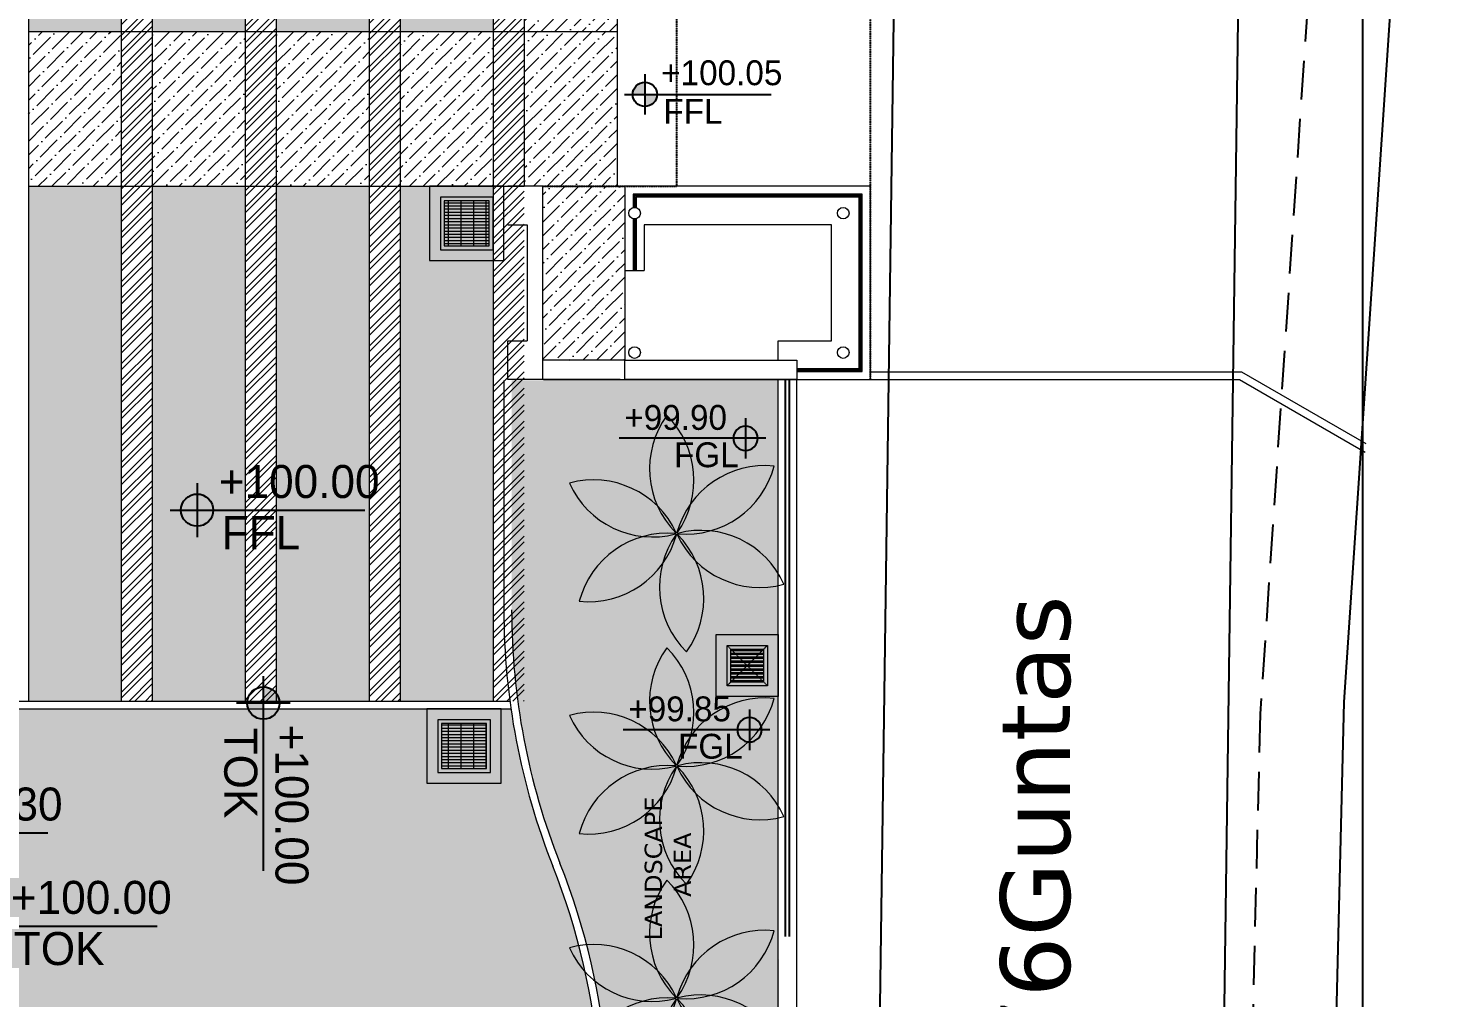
# Model space of a CAD drawing. Header units: millimetres. Extents: x 7964926 to 16080295, y -6277184 to -2986664.
# Drawn here: x 8259489 to 8277796, y -3101788 to -3089270 of the extents above; entities that cross this region are included whole.
import ezdxf

# ---------------------------------------------------------------- set-up
doc = ezdxf.new("R2010")
doc.units = ezdxf.units.MM
doc.header["$LTSCALE"] = 2000
doc.header["$MEASUREMENT"] = 0
for name, pattern in [('( Hidden )', [0.375, 0.25, -0.125]), ('1', [0, 0, 0]), ('HIDDEN', [0.375, 0.25, -0.125])]:
    doc.linetypes.add(name, pattern=pattern)
for name, color, linetype in [('a-ac ledge', 8, 'Continuous'), ('a-hatch', 8, 'Continuous'), ('a-text m', 8, 'Continuous'), ('DRAIN', 5, 'Continuous'), ('L-FL', 7, 'Continuous'), ('ROAD', 1, 'Continuous')]:
    doc.layers.add(name, color=color, linetype=linetype)
for name, color, linetype, lineweight in [('L - paving', 9, 'Continuous', 5), ('L- existing trees', 76, 'Continuous', 18), ('L-CHAMBERS', 50, 'Continuous', 5), ('L-compound wall', 7, 'Continuous', 20), ('L-ELE 2', 30, 'Continuous', 15), ('L-ELE 4', 27, 'Continuous', 9), ('L-HATCH-1', 9, 'Continuous', 5), ('L-HIDDEN', 5, 'HIDDEN', 9), ('L-Paver 400x400', 250, '1', 13), ('L-SHRUBS', 96, 'Continuous', 18)]:
    doc.layers.add(name, color=color, linetype=linetype, lineweight=lineweight)
doc.styles.add('a-con txt m', font='verdana.ttf', dxfattribs={"height": 300})
doc.styles.add('Century Gothic', font='GOTHIC.TTF')
doc.styles.get("Standard").update_dxf_attribs({"font": 'romans.shx', "width": 0.75})
pattern_1 = [(45, (0, 0), (-106.0660171779821, 106.0660171779821), []), (45, (0, 75), (-106.0660171779821, 106.0660171779821), [])]

# ---------------------------------------------------------------- blocks, each defined once
blk = doc.blocks.new('plam 1')
at = {"layer": 'L- existing trees'}
blk.add_circle((18691.24329189213, 10681.50307737615), 0.01259822064505469, dxfattribs=at)
for centre, major_axis, ratio, start_param, end_param in [((18692.18483846516, 10682.00705469291), (-0.7551500129593981, 0.7551500129593984), 0.9999999999221821, -0.142479172760305, 1.26503951691869), ((18690.59946198878, 10682.35859462703), (-0.7571085495885552, 0.7571085495885551), 0.9999999999214267, 3.013099626958253, 4.416231272074521), ((18691.27760801913, 10682.57046928463), (-0.755150012958269, 0.7551500129582689), 0.9999999999264555, 0.9047183779975385, 2.31223706823846), ((18690.18047726691, 10681.37326294998), (-0.7571085495863722, 0.7571085495863723), 0.9999999999260709, 4.060297177710615, 5.463428823434016), ((18692.15052233815, 10680.93966278443), (-0.755150012960137, 0.7551500129601366), 0.9999999999209107, -1.189676724922368, 0.2178419665983262), ((18691.66227661401, 10682.48840905321), (-0.7571085495877312, 0.7571085495877311), 0.9999999999241717, 1.965902074801756, 3.369033721785306), ((18690.82430717025, 10680.51774569909), (-0.7571085495877312, 0.7571085495877311), 0.9999999999241717, -1.175690578788037, 0.2274410681955126), ((18690.33606144613, 10682.06649196788), (-0.7551500129593878, 0.7551500129593877), 0.999999999925126, 1.951915928665749, 3.35943462018723), ((18691.8871217955, 10680.64756012527), (-0.7571085495885552, 0.7571085495885551), 0.9999999999214267, -0.1284930266315407, 1.274638618484728), ((18690.3017453191, 10680.9991000594), (-0.7551500129585874, 0.7551500129585873), 0.9999999999256194, 2.999113480829971, 4.406632170507497), ((18692.3061065174, 10681.63289180233), (-0.7571085495892501, 0.75710854958925), 0.9999999999211854, 0.9187045241248621, 2.321836169841844), ((18691.20897576513, 10680.43568546768), (-0.7551500129613562, 0.7551500129613561), 0.9999999999224967, 4.04631103158885, 5.453829721822878)]:
    blk.add_ellipse(centre, major_axis=major_axis, ratio=ratio, start_param=start_param, end_param=end_param, dxfattribs=at)
blk = doc.blocks.new('finish lvl')
h = blk.add_hatch(color=256)
edge = h.paths.add_edge_path()
edge.add_ellipse((0.03779312691722225, 0.003030802937928456), major_axis=(-0.030468540123942, 0.030468540123942), ratio=0.9999999999984531, start_angle=-45.0000000000443, end_angle=45.00000000010281)
edge.add_line((-0.005295895751714852, 0.003030802937701083), (0.03779312691722236, 0.003030802937701083))
edge.add_line((0.03779312691722225, 0.003030802937928456), (0.03779312691722225, 0.04611982560686556))
edge = h.paths.add_edge_path()
edge.add_ellipse((0.03779312691722225, 0.003030802937928456), major_axis=(-0.030468540123909, 0.030468540123909), ratio=0.9999999999995983, start_angle=134.9999999999885, end_angle=224.999999999953)
edge.add_line((0.0808821495866141, 0.003030802938383204), (0.03779312691767689, 0.003030802938383204))
edge.add_line((0.03779312691722225, 0.003030802937928456), (0.03779312691722225, -0.04005821973088135))
for p, q in [((0.03779312691676751, 0.07484584072017242), (0.03779312691722225, -0.06878423484386076)), ((-0.03402191086343009, 0.00303080293815583), (0.4857257542894331, 0.003030802937473709))]:
    blk.add_line(p, q)
blk.add_ellipse((0.037793126917677, 0.00303080293815583), major_axis=(-0.030468540123953, 0.030468540123953), ratio=0.9999999999978331, start_param=1.570796326794534, end_param=7.85398163397412)
at = {"layer": 'L-FL'}
for tag, p in [('%%P0.00', (0.1256311287966128, 0.03566715156830469)), ('FIN.LVL.', (0.1074625354408454, -0.1030079454646966))]:
    blk.add_attdef(tag, p, '', height=0.08000000000000004, dxfattribs=at)
blk = doc.blocks.new('cb 1')
at = {"layer": 'L-Paver 400x400', "true_color": 0x636466}
h = blk.add_hatch(dxfattribs=at)
h.set_pattern_fill('GRATE', color=251, scale=1300)
h.set_pattern_definition([(0, (0, 0), (0, 40.625), []), (90, (0, 0), (-162.5, 9.950255243072245e-15), [])])
h.paths.add_polyline_path([(8080577.548487278, -3139539.649760513), (8079997.548487278, -3139539.649760513), (8079997.548487278, -3140119.649760513), (8080577.548487278, -3140119.649760513)])
at = {"layer": 'L-CHAMBERS', "color": 8}
blk.add_lwpolyline([(8079807.548487278, -3140309.649760513), (8080767.548487278, -3140309.649760513), (8080767.548487278, -3139349.649760513), (8079807.548487278, -3139349.649760513)], close=True, dxfattribs=at)
at = {"layer": 'L-CHAMBERS', "color": 37}
for points in [[(8079947.548487278, -3140169.649760513), (8080627.548487278, -3140169.649760513), (8080627.548487278, -3139489.649760513), (8079947.548487278, -3139489.649760513)], [(8079997.548487278, -3140119.649760513), (8080577.548487278, -3140119.649760513), (8080577.548487278, -3139539.649760513), (8079997.548487278, -3139539.649760513)]]:
    blk.add_lwpolyline(points, close=True, dxfattribs=at)
blk = doc.blocks.new('CHAMBERS')
at = {"layer": 'L-Paver 400x400', "true_color": 0x636466}
h = blk.add_hatch(dxfattribs=at)
h.set_pattern_fill('ANSI32', color=251, scale=135, angle=315)
h.set_pattern_definition([(0, (0.4799343226477504, 1.417475164402276), (1.4210854715202e-14, 50.62500000000001), []), (0, (17.35493429470807, -15.45752480719239), (1.4210854715202e-14, 50.62500000000001), [])])
h.paths.add_polyline_path([(7999084.227367846, -3148057.704323237), (7998664.227367677, -3148057.704323237), (7998664.227367676, -3148477.704323041), (7999084.227367845, -3148477.704323041)])
at = {"layer": 'L-CHAMBERS', "color": 42}
for points in [[(7999274.227367846, -3148667.704323237), (7998474.227367848, -3148667.704323237), (7998474.227367848, -3147867.704323237), (7999274.227367846, -3147867.704323237)], [(7999134.227367846, -3148527.704323237), (7998614.227367848, -3148527.704323237), (7998614.227367848, -3148007.704323237), (7999134.227367846, -3148007.704323237)], [(7999084.227367846, -3148477.704323237), (7998664.227367848, -3148477.704323237), (7998664.227367848, -3148057.704323237), (7999084.227367846, -3148057.704323237)]]:
    blk.add_lwpolyline(points, close=True, dxfattribs=at)
at = {"layer": 'L-Paver 400x400', "color": 251, "linetype": '( Hidden )', "ltscale": 0.005, "true_color": 0x636466}
for p, q in [((7998614.227367848, -3148007.704323238), (7999134.227367847, -3148527.704323237)), ((7998614.227367847, -3148527.704323237), (7999134.227367847, -3148007.704323237))]:
    blk.add_line(p, q, dxfattribs=at)

msp = doc.modelspace()

# ---------------------------------------------------------------- hatches: boundary and pattern name
at = {"layer": 'L - paving'}
h = msp.add_hatch(dxfattribs=at)
h.set_pattern_fill('ANSI36', color=256, scale=1000)
h.set_pattern_definition([(45, (8185620.791325007, -3159632.716646432), (66.29126073623884, 243.0679560328757), [312.5, -62.5, 0, -62.5])])
edge = h.paths.add_edge_path()
edge.add_line((8259488.587591499, -3089310.118567253), (8260688.587591501, -3089310.118567254))
edge.add_line((8260688.587591503, -3089310.118567254), (8260688.587591503, -3080558.118567256))
edge.add_line((8260688.587591503, -3080558.118567256), (8259488.587591499, -3080558.118567257))
edge.add_line((8259488.587591499, -3080558.118567257), (8259488.587591499, -3089435.118030052))
h.paths.add_polyline_path([(8259488.587591503, -3097960.119122153), (8260688.587591499, -3097960.119122152), (8260688.587591503, -3091310.118567253), (8259488.587591499, -3091310.118567252)])
h = msp.add_hatch(dxfattribs=at)
h.set_pattern_fill('ANSI36', color=256, scale=1000, angle=-1.272221872585407e-14)
h.set_pattern_definition([(44.99999999999999, (8187220.791325007, -3159507.717183634), (66.2912607362389, 243.0679560328757), [312.5, -62.5, 0, -62.5])])
h.paths.add_polyline_path([(8261088.587591499, -3091310.118567253), (8261088.587591503, -3097960.119122152), (8262288.587591503, -3097960.119122152), (8262288.587591503, -3091310.118567255)])
h.paths.add_polyline_path([(8262288.587591501, -3080558.118567256), (8261088.587591501, -3080558.118567255), (8261088.587591503, -3089310.118567255), (8262288.587591503, -3089310.118567255)])
h = msp.add_hatch(dxfattribs=at)
h.set_pattern_fill('ANSI36', color=256, scale=1000, angle=-1.272221872585407e-14)
h.set_pattern_definition([(44.99999999999999, (8188820.791325007, -3159507.717183634), (66.2912607362389, 243.0679560328757), [312.5, -62.5, 0, -62.5])])
h.paths.add_polyline_path([(8263888.587591503, -3091310.118567255), (8262688.587591503, -3091310.118567255), (8262688.587591503, -3097960.119122152), (8263888.587591503, -3097960.119122152)])
h.paths.add_polyline_path([(8263888.587591503, -3080558.118567256), (8262688.587591501, -3080558.118567255), (8262688.587591503, -3089310.118567255), (8263888.587591503, -3089310.118567255)])
h = msp.add_hatch(dxfattribs=at)
h.set_pattern_fill('ANSI36', color=256, scale=1000, angle=-1.272221872585407e-14)
h.set_pattern_definition([(44.99999999999999, (8190420.791325007, -3159507.717183634), (66.2912607362389, 243.0679560328757), [312.5, -62.5, 0, -62.5])])
h.paths.add_polyline_path([(8265488.587591503, -3091310.118567255), (8264288.587591503, -3091310.118567255), (8264288.587591503, -3097960.119122152), (8265488.587591503, -3097960.119122152)])
h.paths.add_polyline_path([(8265488.587591501, -3080558.118567255), (8264288.587591503, -3080558.118567255), (8264288.587591503, -3089310.118567255), (8265488.587591503, -3089310.118567255)])
h = msp.add_hatch(dxfattribs=at)
h.set_pattern_fill('ANSI36', color=256, scale=1000, angle=-1.272221872585407e-14)
h.set_pattern_definition([(44.99999999999999, (8192020.791325007, -3159507.717183634), (66.2912607362389, 243.0679560328757), [312.5, -62.5, 0, -62.5])])
h.paths.add_polyline_path([(8267088.587591501, -3080558.118567256), (8265888.587591503, -3080558.118567255), (8265888.587591503, -3089310.118567257), (8267088.587591504, -3089310.118567257)])
h = msp.add_hatch(dxfattribs=at)
h.set_pattern_fill('ANSI36', color=37, scale=1000)
h.set_pattern_definition([(45, (6400.755327305757, -8012.857779562939), (66.29126073623884, 243.0679560328757), [312.5, -62.5, 0, -62.5])])
edge = h.paths.add_edge_path()
edge.add_line((8260688.587593619, -3091435.118030054), (8260688.587591503, -3089329.000009601))
edge.add_line((8260688.587593615, -3089310.118567253), (8259488.587593615, -3089310.118567254))
edge.add_line((8259488.587593615, -3089310.118567254), (8259488.587593615, -3091310.118567253))
edge.add_line((8259488.587593615, -3091310.118567253), (8260688.587593617, -3091310.118567253))
h = msp.add_hatch(dxfattribs=at)
h.set_pattern_fill('ANSI36', color=37, scale=1000, angle=-1.272221872585407e-14)
h.set_pattern_definition([(44.99999999999999, (6400.755327307619, -7887.85831676377), (66.2912607362389, 243.0679560328757), [312.5, -62.5, 0, -62.5])])
h.paths.add_polyline_path([(8261088.587591503, -3091310.118567255), (8262288.587591503, -3091310.118567255), (8262288.587591503, -3089310.118567253), (8261088.587591503, -3089310.118567255)])
h = msp.add_hatch(dxfattribs=at)
h.set_pattern_fill('ANSI36', color=37, scale=1000, angle=-1.272221872585407e-14)
h.set_pattern_definition([(44.99999999999999, (8000.755327307619, -7887.85831676377), (66.2912607362389, 243.0679560328757), [312.5, -62.5, 0, -62.5])])
h.paths.add_polyline_path([(8262688.587591503, -3091310.118567255), (8263888.587591503, -3091310.118567255), (8263888.587591503, -3089310.118567253), (8262688.587591503, -3089310.118567255)])
h = msp.add_hatch(dxfattribs=at)
h.set_pattern_fill('ANSI36', color=37, scale=1000, angle=-1.272221872585407e-14)
h.set_pattern_definition([(44.99999999999999, (9600.75532730762, -8012.857779562008), (66.2912607362389, 243.0679560328757), [312.5, -62.5, 0, -62.5])])
h.paths.add_polyline_path([(8264288.587591503, -3089310.118567256), (8264288.587591503, -3091310.118567255), (8265488.587591503, -3091310.118567255), (8265488.587591503, -3089310.118567256)])
h = msp.add_hatch(dxfattribs=at)
h.set_pattern_fill('ANSI36', color=37, scale=1000, angle=-1.272221872585407e-14)
h.set_pattern_definition([(44.99999999999999, (11200.75532730762, -8009.6416022419), (66.2912607362389, 243.0679560328757), [312.5, -62.5, 0, -62.5])])
h.paths.add_polyline_path([(8265888.587591503, -3089306.902389936), (8265888.587591503, -3091306.902389935), (8267088.587591503, -3091306.902389935), (8267088.587591503, -3089306.902389936)])
h = msp.add_hatch(dxfattribs=at)
h.set_pattern_fill('ANSI36', color=256, scale=1000, angle=-1.272221872585407e-14)
h.set_pattern_definition([(44.99999999999999, (0, 0), (66.29126073623888, 243.0679560328757), [312.5, -62.5, 0, -62.5])])
edge = h.paths.add_edge_path()
edge.add_line((8266128.587591505, -3091303.686212611), (8266128.587591505, -3093556.902389932))
edge.add_line((8266128.587591505, -3093556.902389932), (8267188.587591505, -3093556.902389932))
edge.add_line((8267188.587591505, -3093556.902389932), (8267188.587591505, -3091303.686212611))
edge.add_line((8267188.587591505, -3091303.686212611), (8265888.587591506, -3091303.686212611))
at = {"layer": 'L-HATCH-1'}
h = msp.add_hatch(dxfattribs=at)
h.set_pattern_fill('STEEL', color=26, scale=1200)
h.set_pattern_definition(pattern_1)
h.paths.add_polyline_path([(8261088.587591497, -3080561.618567255), (8260688.587591498, -3080561.618567255), (8260688.587591499, -3097963.619122152), (8261088.587591497, -3097963.619122152)])
h = msp.add_hatch(dxfattribs=at)
h.set_pattern_fill('STEEL', color=26, scale=1200)
h.set_pattern_definition(pattern_1)
h.paths.add_polyline_path([(8262688.587591497, -3080558.118567255), (8262288.587591498, -3080558.118567255), (8262288.587591499, -3097960.119122152), (8262688.587591497, -3097960.119122152)])
h = msp.add_hatch(dxfattribs=at)
h.set_pattern_fill('STEEL', color=26, scale=1200)
h.set_pattern_definition(pattern_1)
h.paths.add_polyline_path([(8264288.587591497, -3080558.118567255), (8263888.587591498, -3080558.118567255), (8263888.587591499, -3097960.119122152), (8264288.587591497, -3097960.119122152)])
h = msp.add_hatch(dxfattribs=at)
h.set_pattern_fill('STEEL', color=26, scale=1200)
h.set_pattern_definition(pattern_1)
h.paths.add_polyline_path([(8265888.587591497, -3080558.118567255), (8265488.587591498, -3080558.118567255), (8265488.587591499, -3097960.119122152), (8265888.587591497, -3097960.119122152)])
at = {"layer": 'L-SHRUBS', "true_color": 0x58ba48}
h = msp.add_hatch(dxfattribs=at)
h.set_pattern_fill('GRASS', color=85, scale=500)
h.set_pattern_definition([(90, (0, 0), (-353.5533905, 353.5533905), [93.75, -613.3567814999999]), (45, (0, 0), (-353.5533905932738, 353.5533905932738), [93.75, -406.25]), (135, (0, 0), (-353.5533905932738, -353.5533905932737), [93.75, -406.25])])
edge = h.paths.add_edge_path()
edge.add_line((8187246.909557495, -3100135.154222927), (8187246.909557497, -3098477.335710909))
edge.add_line((8187246.909557499, -3098477.33571091), (8181946.909557497, -3098477.335710911))
edge.add_line((8181946.909557495, -3098477.33571091), (8181946.909557503, -3092105.85831677))
edge.add_line((8181946.909557503, -3092105.858316771), (8176355.255327305, -3092105.858316766))
edge.add_line((8176355.255327307, -3092105.858316765), (8176355.255327307, -3093345.078489554))
edge.add_line((8176355.255327307, -3093345.078489554), (8177355.255327308, -3093613.02768199))
edge.add_line((8177355.255327307, -3093613.02768199), (8177355.255327306, -3099162.397911606))
edge.add_line((8177355.255327307, -3099162.397911605), (8177355.255327304, -3100936.959394699))
edge.add_line((8177355.255327303, -3100936.9593947), (8177055.38182855, -3101017.310256521))
edge.add_line((8177055.38182855, -3101017.310256521), (8177055.381828552, -3108085.07441403))
edge.add_line((8177055.381828552, -3108085.07441403), (8177355.381828551, -3108165.459171759))
edge.add_line((8177355.38182855, -3108165.45917176), (8177355.381828553, -3112735.118362139))
edge.add_line((8177355.381828554, -3112735.118362138), (8191483.451933892, -3112735.118362138))
edge.add_line((8191483.451933891, -3112735.118362138), (8191751.40115619, -3113735.118473609))
edge.add_line((8191751.401156191, -3113735.118473609), (8204251.337875691, -3113735.118473609))
edge.add_line((8204251.33787569, -3113735.118473609), (8204599.671825859, -3112435.118473608))
edge.add_line((8204599.67182586, -3112435.118473607), (8206670.224186679, -3112435.118473607))
edge.add_line((8206670.224186679, -3112435.118473607), (8207018.98899177, -3111133.510501123))
edge.add_line((8207018.988991771, -3111133.510501123), (8229941.264929717, -3111133.510501122))
edge.add_line((8229941.264929716, -3111133.510501123), (8229941.264929716, -3104635.133623195))
edge.add_line((8229941.264929716, -3104635.133623195), (8208423.249066656, -3104635.145228719))
edge.add_line((8208423.249066656, -3104635.145228718), (8209454.799119796, -3110435.118473605))
edge.add_line((8209454.799119797, -3111133.510501123), (8217763.322613708, -3111133.510501125))
edge.add_line((8217763.322613707, -3110435.118473607), (8217763.322613706, -3111035.118473607))
edge.add_line((8217763.322613705, -3111035.118473607), (8191808.5, -3111035.118473602))
edge.add_line((8191761.057168547, -3111035.118473602), (8191761.057168548, -3110435.118473602))
edge.add_line((8191761.057168547, -3110435.118473602), (8199648.520249949, -3110435.118473603))
edge.add_line((8199648.520249948, -3110435.118473603), (8198616.972127144, -3104635.150517635))
edge.add_line((8198616.972127145, -3104635.150517634), (8191746.911984526, -3104635.154222932))
edge.add_arc((8191746.909557496, -3100135.154222933), 4500.000000000189, 179.9999999999348, 270.0000309018865, ccw=False)
edge = h.paths.add_edge_path(flags=16)
edge.add_line((8187007.744638879, -3110072.618362141), (8187007.744638878, -3112622.61836214))
edge.add_line((8187007.744638879, -3112622.618362141), (8186857.74463888, -3112622.618362141))
edge.add_line((8186857.744638879, -3112622.618362141), (8180457.744638879, -3112622.61836214))
edge.add_line((8180457.744638879, -3112622.61836214), (8180457.744638879, -3112472.618362139))
edge.add_line((8180457.744638879, -3112472.618362139), (8180457.744638873, -3110072.61836214))
edge.add_line((8180133.60805387, -3112536.434457783), (8186683.608053876, -3112536.434457784))
edge = h.paths.add_edge_path(flags=16)
edge.add_line((8186857.744638879, -3111672.618362141), (8187007.74463888, -3111672.618362141))
edge.add_line((8187007.744638879, -3111672.618362141), (8187007.744638879, -3111822.618362141))
edge.add_line((8187007.744638879, -3111822.618362141), (8186857.744638878, -3111822.618362141))
edge.add_line((8186857.744638879, -3111822.618362141), (8186857.744638881, -3111895))
edge.add_line((8186857.744638881, -3111895), (8183807.74463888, -3111895))
edge.add_line((8183807.744638879, -3112472.618362139), (8183807.744638879, -3112622.61836214))
edge.add_line((8183807.744638879, -3112622.618362139), (8183657.744638879, -3112622.618362139))
edge.add_line((8183657.744638879, -3112622.618362139), (8183657.744638879, -3112472.618362138))
edge.add_line((8183657.744638879, -3112472.618362139), (8180607.744638879, -3112472.618362139))
edge.add_line((8180607.744638879, -3112472.618362139), (8180607.744638878, -3111822.61836214))
edge.add_line((8180607.744638879, -3111822.618362139), (8180457.74463888, -3111822.618362139))
edge.add_line((8180457.744638879, -3111822.618362139), (8180457.744638879, -3111672.618362139))
edge.add_line((8180457.744638879, -3111672.618362139), (8180607.744638877, -3111672.618362139))
edge.add_line((8182769.500000002, -3111672.618362139), (8182769.499999999, -3110222.618362139))
edge.add_line((8180607.744638875, -3112373.5), (8182957.744638877, -3112373.5))
edge.add_line((8182957.744638877, -3112373.5), (8182957.744638879, -3111676.053361309))
edge.add_line((8182957.744638879, -3111676.053361309), (8183132.74463888, -3111676.053361309))
edge.add_line((8183132.744638879, -3111676.053361309), (8183132.744638879, -3112176.053361309))
edge.add_line((8183132.744638879, -3112176.053361309), (8182957.744638879, -3112176.053361309))
edge.add_line((8182957.744638879, -3112176.053361309), (8182957.744638879, -3112472.618362138))
edge.add_line((8182957.744638879, -3112472.618362139), (8183307.744638879, -3112472.618362139))
edge.add_line((8183307.744638879, -3112472.618362139), (8183307.744638876, -3110222.618362138))
edge.add_line((8183198.915766737, -3112612.936511421), (8183248.915766737, -3112612.936511421))
edge.add_line((8183248.915766737, -3112612.936511421), (8186744.5, -3111918))
edge.add_line((8186744.5, -3111918), (8186857.744638875, -3110222.618362139))
edge.add_line((8186857.744638875, -3110222.618362139), (8186857.744638879, -3111672.61836214))
h.paths.add_polyline_path([(8185307.744638883, -3110222.618362139), (8185357.744638883, -3110222.618362139), (8185357.744638881, -3111676.053361309), (8185707.744638881, -3111676.053361309), (8185707.744638883, -3110222.618362139), (8185757.744638883, -3110222.618362139), (8185757.744638881, -3111676.053361309), (8186107.744638881, -3111676.053361309), (8186107.744638883, -3110222.618362139), (8186157.744638883, -3110222.618362139), (8186157.744638881, -3111676.053361309), (8186332.744638879, -3111676.053361309), (8186332.744638879, -3111815.5), (8184332.744638879, -3111815.5), (8184332.744638879, -3111676.053361309), (8184507.744638881, -3111676.053361309), (8184507.744638883, -3112176.053361309), (8184557.744638883, -3112176.053361309), (8184557.744638881, -3111676.053361309), (8184907.744638881, -3111676.053361309), (8184907.744638883, -3111910.5), (8184957.744638883, -3111910.5), (8184957.744638881, -3111676.053361309), (8185307.744638881, -3111676.053361309)], flags=16)
h.paths.add_polyline_path([(8183807.744638879, -3112472.618362139), (8183807.744638879, -3112622.618362141), (8183657.744638879, -3112622.618362141), (8183657.744638879, -3112472.618362141), (8183657.744638879, -3111672.618362139), (8183807.744638879, -3111672.618362139), (8183807.744638879, -3111822.618362139)], flags=0)
h.paths.add_polyline_path([(8183807.744638881, -3111822.618362141), (8183657.744638879, -3111822.618362141), (8183657.744638879, -3111672.618362141), (8183807.744638879, -3111672.618362141)], flags=16)
h.paths.add_polyline_path([(8193157.580697251, -3112460.118473608), (8202763.322613707, -3112460.118473609), (8202763.322613707, -3113060.118473609), (8193157.580697251, -3113060.118473609)], flags=16)
edge = h.paths.add_edge_path(flags=16)
edge.add_line((8195057.203030944, -3111785.118473609), (8198404.069175908, -3111785.118473611))
edge.add_line((8198404.069175908, -3111785.118473611), (8198404.069175907, -3112385.118473611))
edge.add_line((8198312.5, -3112385.118473611), (8195057.203030944, -3112385.118473609))
edge.add_line((8195057.203030944, -3112385.118473609), (8195057.203030945, -3111785.118473609))
h.paths.add_polyline_path([(8193760.451655479, -3113135.118473609), (8195760.451655479, -3113135.118473609), (8195760.451655479, -3113635.118473609), (8193760.451655479, -3113635.118473609)], flags=16)
edge = h.paths.add_edge_path(flags=16)
edge.add_line((8198517.449485235, -3111110.118473609), (8202517.449485235, -3111110.118473609))
edge.add_line((8202517.449485235, -3111110.118473609), (8202517.449485234, -3111710.118473609))
edge.add_line((8202517.449485233, -3111710.118473609), (8202345, -3111710.118473609))
edge.add_line((8202345, -3111710.118473609), (8202345.000000001, -3111110.118473609))
h.paths.add_polyline_path([(8196960.451655479, -3113135.118473609), (8198960.451655479, -3113135.118473609), (8198960.451655479, -3113635.118473609), (8196960.451655479, -3113635.118473609)], flags=16)
edge = h.paths.add_edge_path(flags=16)
edge.add_line((8202330.5, -3111785.118473609), (8201457.203030944, -3111785.118473609))
edge.add_line((8201457.203030944, -3111785.118473609), (8201457.203030943, -3112385.118473609))
edge.add_line((8201457.203030944, -3112385.118473609), (8201357.437657885, -3112401.908615074))
edge.add_line((8201357.437657885, -3112401.908615074), (8201357.437657886, -3111126.5))
h.paths.add_polyline_path([(8200160.451655479, -3113135.118473609), (8202160.451655479, -3113135.118473609), (8202160.451655479, -3113635.118473609), (8200160.451655479, -3113635.118473609)], flags=16)
h.paths.add_polyline_path([(8199023.249251392, -3104635.150298513), (8200054.797413168, -3110435.118473603), (8201775.123957087, -3110341.059051636), (8202789.944599287, -3104635.148266985)], flags=17)
edge = h.paths.add_edge_path(flags=17)
edge.add_line((8208016.971930457, -3104635.14544784), (8203196.22181343, -3104635.148047863))
edge.add_line((8203196.221813429, -3104635.148047863), (8202164.672261689, -3110435.118473605))
edge.add_line((8202017.852777851, -3111035.6055412), (8208901.702460785, -3111035.6055412))
edge.add_line((8209048.521944623, -3110435.118473605), (8208016.971930456, -3104635.14544784))
h.paths.add_polyline_path([(8249141.264917035, -3104635.123267869), (8231341.264929716, -3104635.13286812), (8231341.264929716, -3111133.510501123), (8249141.264917035, -3111133.510501122)])
edge = h.paths.add_edge_path()
edge.add_line((8254621.913808862, -3104635.120311936), (8250541.264917036, -3104635.122512792))
edge.add_line((8250541.264917035, -3104635.122512792), (8250541.264917035, -3111133.510501122))
edge.add_line((8250541.264917035, -3111133.510501122), (8251255.552643685, -3111133.510501123))
edge.add_arc((8251255.552643688, -3120133.510501119), 8999.999999996275, 68.37652565635852, 90.00000000001779, ccw=False)
edge.add_arc((8257888.650842117, -3103400.249961408), 9000.000000000084, 248.376525656343, 381.5835566942982)
edge.add_arc((8274626.528562877, -3096778.811340923), 8999.999999999656, 188.184868324469, 201.5835566943058, ccw=False)
edge.add_line((8265718.203783788, -3098060.119122152), (8259121.911381833, -3098060.119122152))
edge.add_line((8259121.911381833, -3098060.119122152), (8259121.911381833, -3100135.120311937))
edge.add_arc((8254621.911381833, -3100135.120311937), 4500, -89.99996909811352, 5.9117155615240335e-12, ccw=False)
h.paths.add_polyline_path([(8180222.080938227, -3107432.907010571), (8187613.277403217, -3107432.907010571), (8187613.277403217, -3107345.500009601), (8180222.080938227, -3107345.500009601)], flags=16)
h.paths.add_polyline_path([(8216054.584043596, -3108284.292406362), (8216241.877170455, -3108284.292406362), (8216241.877170455, -3104815.12177414), (8216054.584043596, -3104815.12177414)], flags=16)
at = {"layer": 'L-SHRUBS'}
h = msp.add_hatch(dxfattribs=at)
h.set_pattern_fill('GRASS', color=256, scale=200)
h.set_pattern_definition([(90, (870.2127738008276, 2347.381526395213), (-141.4213562, 141.4213562), [37.5, -245.3427126]), (45, (870.2127738008276, 2347.381526395213), (-141.4213562373095, 141.4213562373095), [37.5, -162.5]), (135, (870.2127738008276, 2347.381526395213), (-141.4213562373095, -141.4213562373095), [37.5, -162.5])])
edge = h.paths.add_edge_path()
edge.add_line((8251255.599936441, -3111233.510501248), (8250541.264917036, -3111233.510501248))
edge.add_line((8250541.264917035, -3111233.510501248), (8250541.264917035, -3112435.118473605))
edge.add_line((8250541.264917035, -3112435.118473605), (8251827.45165548, -3112435.118473606))
edge.add_line((8251827.451655481, -3112435.118473606), (8251827.451655476, -3113635.118473763))
edge.add_line((8251827.451655477, -3113635.118473763), (8206452.212773802, -3113635.118473605))
edge.add_line((8206452.2127738, -3113635.118473605), (8206149.098558061, -3114766.356127211))
edge.add_line((8206149.098558061, -3114766.356127211), (8269191.85364517, -3114872.381051242))
edge.add_line((8269191.853645172, -3114872.381051242), (8269166.85364517, -3093814.902389931))
edge.add_line((8269166.853645168, -3093814.902389931), (8265726.52856288, -3093817.000009601))
edge.add_line((8265726.528562881, -3093817.000009601), (8265726.52856288, -3096778.815348845))
edge.add_arc((8274626.528562915, -3096778.811340919), 8900.000000035361, 180.0000258019359, 201.5835566942486)
edge.add_arc((8257888.650842115, -3103400.249961407), 9100.000000000433, -111.62347434365108, 21.583556694289825, ccw=False)
edge.add_arc((8251255.552643687, -3120133.510501122), 8899.999999999736, 68.37652565635585, 89.99969554211137)

# ---------------------------------------------------------------- linework, layer by layer
at = {"layer": 'a-ac ledge', "color": 7}
msp.add_lwpolyline([(8276714.538658781, -3055282.084080129), (7964925.5, -3055282.084080129), (7964925.5, -3181604.227850613), (8276714.538658781, -3181604.227850613)], close=True, dxfattribs=at)
at = {"layer": 'a-hatch'}
msp.add_line((8270829.865105003, -3076468.374791512), (8270296.637621045, -3115142.629194091), dxfattribs=at)
at = {"layer": 'DRAIN', "linetype": 'HIDDEN'}
msp.add_lwpolyline([(8276714.538658781, -3054436.158389914), (8276327.610007359, -3066907.86879859), (8276656.003992399, -3079846.645301435), (8276103.23365766, -3087445.9994159), (8275388.428554697, -3098121.775109704), (8273978.505828385, -3155840.569711229)], dxfattribs=at)
at = {"layer": 'L-compound wall', "lineweight": 25}
msp.add_lwpolyline([(8175893.586245873, -3077164.374301981), (7980862.945159239, -3077508.090668121), (7978305.124828079, -3097896.607832287), (7976331.01029449, -3114636.526972916), (7971810.414036102, -3151672.070342278), (7992932.742771153, -3151954.453417468), (8024764.788228069, -3151685.265464583), (8063758.699941444, -3151406.280851228), (8108734.296880024, -3151866.177734863), (8174286.973501227, -3153236.992930519), (8175095.256693388, -3114965.032729664), (8270296.784206889, -3115122.376169953), (8270280.009804663, -3116338.856435483), (8274728.881882717, -3116451.333088821), (8275279.372631292, -3076529.724445269), (8270829.795642485, -3076468.367926075)], close=True, dxfattribs=at)
at = {"layer": 'L-ELE 2'}
for p, q in [((8265928.587591505, -3091806.902389932), (8265928.587591505, -3093306.902389934)), ((8267438.587591505, -3091806.902389932), (8267438.587591505, -3092398.902389934)), ((8269856.85364517, -3093306.902389932), (8269856.85364517, -3091806.902389932)), ((8267188.587591505, -3092398.902389934), (8267188.587591503, -3093556.902389932)), ((8269166.85364517, -3093306.902389932), (8269856.85364517, -3093306.902389932)), ((8269166.85364517, -3093556.902389932), (8269166.85364517, -3093306.902389932)), ((8267188.587591505, -3093556.902389932), (8266128.587591505, -3093556.902389932)), ((8270356.85364517, -3093706.902389932), (8275148.765210262, -3093706.902389932)), ((8275148.765210258, -3093706.902389932), (8276753.57851704, -3094633.4417846)), ((8265626.528562881, -3093817.000009601), (8265626.528562879, -3096778.811340916)), ((8266138.587591505, -3093806.902389932), (8267188.587591505, -3093806.902389932)), ((8269166.85364517, -3109996.902389932), (8269166.85364517, -3093814.902389931)), ((8269406.85364517, -3109996.902389931), (8269406.85364517, -3093814.902389931)), ((8270356.85364517, -3093806.902389932), (8275121.970291017, -3093806.902389931)), ((8275121.970291017, -3093806.902389932), (8276746.134875657, -3094744.614250081)), ((8275121.970291017, -3093806.902389932), (8276746.134875657, -3094744.614250081)), ((8275121.970291017, -3093806.902389932), (8276746.134875657, -3094744.614250081)), ((8259121.911381833, -3098060.119122152), (8265718.203783788, -3098060.119122152))]:
    msp.add_line(p, q, dxfattribs=at)
for points in [[(8266128.587591505, -3093806.902389932), (8266128.587591505, -3091306.902389934), (8265678.587591505, -3091306.902389934)], [(8267188.587591505, -3093806.902389932), (8270356.85364517, -3093806.902389932), (8270356.85364517, -3091306.902389932), (8267188.587591505, -3091306.902389932), (8267188.587591505, -3092398.902389934)], [(8269406.85364517, -3093701.902389932), (8270251.85364517, -3093701.902389932), (8270251.85364517, -3091411.902389932), (8267293.587591505, -3091411.902389932), (8267293.587591505, -3091584.618228458)], [(8269406.85364517, -3093686.902389932), (8270236.85364517, -3093686.902389932), (8270236.85364517, -3091426.902389932), (8267308.587591505, -3091426.902389932), (8267308.587591505, -3091582.069242197)], [(8269406.85364517, -3093676.902389932), (8270226.85364517, -3093676.902389932), (8270226.85364517, -3091436.902389932), (8267318.587591505, -3091436.902389932), (8267318.587591505, -3091582.069242197)], [(8269406.85364517, -3093661.902389932), (8270211.85364517, -3093661.902389932), (8270211.85364517, -3091451.902389932), (8267333.587591505, -3091451.902389932), (8267333.587591505, -3091584.618228458)], [(8265678.587591505, -3091806.902389932), (8265928.587591505, -3091806.902389932)], [(8267293.587591505, -3091729.186551407), (8267293.587591505, -3092398.902389934)], [(8267308.587591505, -3091731.735537668), (8267308.587591505, -3092398.902389934)], [(8267318.587591505, -3091731.735537668), (8267318.587591505, -3092398.902389934)], [(8267333.587591505, -3091729.186551407), (8267333.587591505, -3092398.902389934)], [(8269166.85364517, -3093306.902389932), (8269856.85364517, -3093306.902389932), (8269856.85364517, -3091806.902389932), (8267438.587591505, -3091806.902389932)], [(8267188.587591505, -3092398.902389934), (8267438.587591505, -3092398.902389934)], [(8266128.587591505, -3093806.902389932), (8265678.587591505, -3093806.902389932), (8265678.587591505, -3093306.902389934), (8265928.587591505, -3093306.902389934)]]:
    msp.add_lwpolyline(points, dxfattribs=at)
msp.add_lwpolyline([(8269406.85364517, -3093556.902389932), (8269406.85364517, -3093806.902389932), (8267188.587591505, -3093806.902389932), (8267188.587591505, -3093556.902389932)], close=True, dxfattribs=at)
for centre in [(8267313.587591505, -3091656.902389932), (8267313.587591505, -3091656.902389932), (8270006.85364517, -3091656.902389932), (8267313.587591505, -3093456.902389932), (8267313.587591505, -3093456.902389932), (8270006.85364517, -3093456.902389932)]:
    msp.add_circle(centre, 75, dxfattribs=at)
for centre, radius, start, end in [((8274626.528562879, -3096778.811340926), 9000, 180, 201.5835567181578), ((8274626.528562879, -3096778.811340926), 8900, 180, 201.5835567181578), ((8257888.650842115, -3103400.249961407), 9100, 248.3765256546745, 21.58355671815777), ((8257888.650842115, -3103400.249961407), 9000, 248.3765256546745, 21.58355671815777)]:
    msp.add_arc(centre, radius, start, end, dxfattribs=at)
at = {"layer": 'L-ELE 4'}
for p, q in [((8259488.587591503, -3089310.118567253), (8267088.587591503, -3089310.118567257)), ((8259488.587591503, -3091310.118567252), (8265888.587591503, -3091310.118567255)), ((8266128.587591505, -3091306.902389934), (8267188.587591505, -3091306.902389932)), ((8267126.528562883, -3093806.902434986), (8265926.528562883, -3093806.902434986)), ((8259021.911381833, -3097960.119122152), (8265704.392499916, -3097960.119122152))]:
    msp.add_line(p, q, dxfattribs=at)
for points in [[(8259488.587591503, -3080558.118567255), (8259488.587591503, -3097960.119122152)], [(8260688.587591503, -3080558.118567255), (8260688.587591503, -3097960.119122152)], [(8261088.587591503, -3080558.118567255), (8261088.587591503, -3097960.119122152)], [(8262288.587591503, -3080558.118567255), (8262288.587591503, -3097960.119122152)], [(8262688.587591503, -3080558.118567255), (8262688.587591503, -3097960.119122152)], [(8263888.587591503, -3080558.118567255), (8263888.587591503, -3097960.119122152)], [(8264288.587591503, -3080558.118567255), (8264288.587591503, -3097960.119122152)], [(8265488.587591503, -3080558.118567255), (8265488.587591503, -3097960.119122152)], [(8265888.587591503, -3080558.118567255), (8265888.587591503, -3091310.118567255)], [(8267088.587591503, -3080558.118567255), (8267088.587591503, -3091310.118567255)]]:
    msp.add_lwpolyline(points, dxfattribs=at)
at = {"layer": 'L-HATCH-1', "color": 1, "lineweight": 25}
for p, q in [((8269261.85364517, -3100996.902389931), (8269261.85364517, -3093814.902389931)), ((8269311.85364517, -3100996.902389932), (8269311.85364517, -3093814.902389931))]:
    msp.add_line(p, q, dxfattribs=at)
at = {"layer": 'L-HIDDEN', "lineweight": 25, "ltscale": 0.005}
msp.add_line((8270356.85364517, -3093806.902389932), (8270356.85364517, -3076469.059539616), dxfattribs=at)
at = {"layer": 'L-HIDDEN', "color": 8, "lineweight": 25, "ltscale": 0.005}
for p, q in [((8270356.853645169, -3093806.902389932), (8270356.853645169, -3076469.059539616)), ((8267856.853645169, -3080306.902389932), (8267856.853645169, -3091306.902389932)), ((8266138.587591504, -3091306.902389934), (8267856.853645169, -3091306.902389932))]:
    msp.add_line(p, q, dxfattribs=at)
at = {"layer": 'ROAD'}
msp.add_lwpolyline([(8277795.802988665, -3054286.160229183), (8277595.740587881, -3073809.262413807), (8277737.26832282, -3079696.647138813), (8277184.497988077, -3087296.001253278), (8276469.692884164, -3097971.776947053), (8275056.106086498, -3155840.569711229)], dxfattribs=at)

# ---------------------------------------------------------------- block references
at = {"layer": 'L- existing trees', "xscale": 1100.176579825949, "yscale": 1100.176579825949, "zscale": 1100.176579825949, "rotation": 77.25277453061457}
for p in [(15192379.08688424, -25745611.11896324), (15192379.08688424, -25748611.11896324), (15192379.08688424, -25751611.11896324)]:
    msp.add_blockref('plam 1', p, dxfattribs=at)
at = {"layer": 'L-CHAMBERS', "color": 8}
for name, p in [('cb 1', (184858.9800756089, 48041.1392598222)), ('cb 1', (184858.9800756089, 48041.1392598222)), ('CHAMBERS', (269893.5861459682, 50768.64733009879)), ('cb 1', (184825.0574854119, 41291.13870449411))]:
    msp.add_blockref(name, p, dxfattribs=at)
at = {"layer": 'L-FL', "ltscale": 0.5}
ref = msp.add_blockref('finish lvl', (8267309.288112777, -3090133.571002201), dxfattribs=dict(at, xscale=3642.479701212476, yscale=3642.479701212476, zscale=3642.479701212476, rotation=0.0002105369681916917))
ref.add_attrib('FIN.LVL.', 'FFL', (8267686.08443658, -3090502.059986905, 1.399677491059194e-06), dxfattribs={"ltscale": 0.5, "height": 321.0881060313578, "rotation": 0.0002104393700062263, "style": 'Century Gothic'})
ref.add_attrib('%%P0.00', '+100.05', (8267657.202672371, -3090004.238194356), dxfattribs={"ltscale": 0.5, "height": 321.0881060313578, "rotation": 0.0002104393700062263, "style": 'Century Gothic'})
ref = msp.add_blockref('finish lvl', (8268883.891991629, -3094575.269853036), dxfattribs=dict(at, xscale=-3642.479701212476, yscale=3642.479701212476, zscale=3642.479701212476, rotation=359.9997894630318))
ref.add_attrib('FIN.LVL.', 'FGL', (8267823.144018418, -3094937.707536315, 1.399677491059194e-06), dxfattribs={"ltscale": 0.5, "height": 321.0881060313578, "rotation": 359.9997895606301, "style": 'Century Gothic'})
ref.add_attrib('%%P0.00', '+99.90', (8267181.069659178, -3094455.085906395), dxfattribs={"ltscale": 0.5, "height": 321.0881060313578, "rotation": 359.9997895606301, "style": 'Century Gothic'})
ref = msp.add_blockref('finish lvl', (8261483.763672532, -3095506.923489202), dxfattribs=dict(at, xscale=4835.364000016558, yscale=4835.364000016558, zscale=4835.364000016558, rotation=0.0002105369682294075))
ref.add_attrib('FIN.LVL.', 'FFL', (8261983.957916264, -3095996.089803693, 1.858061185529263e-06), dxfattribs={"ltscale": 0.5, "height": 426.2420098650707, "rotation": 0.0002105019495527297, "style": 'Century Gothic'})
ref.add_attrib('%%P0.00', '+100.00', (8261945.617594733, -3095335.235173998), dxfattribs={"ltscale": 0.5, "height": 426.2420098650707, "rotation": 0.0002105019495527297, "style": 'Century Gothic'})
ref = msp.add_blockref('finish lvl', (8262506.458042681, -3097800.772805893), dxfattribs=dict(at, xscale=4835.364000016558, yscale=4835.364000016558, zscale=4835.364000016558, rotation=270.0002105369682))
ref.add_attrib('FIN.LVL.', 'TOK', (8262017.291728191, -3098300.967049628, 1.858061185529263e-06), dxfattribs={"ltscale": 0.5, "height": 426.2420098650707, "rotation": 270.0002104550149, "style": 'Century Gothic'})
ref.add_attrib('%%P0.00', '+100.00', (8262678.146357885, -3098262.626728095), dxfattribs={"ltscale": 0.5, "height": 426.2420098650707, "rotation": 270.0002104550149, "style": 'Century Gothic'})
ref = msp.add_blockref('finish lvl', (8268935.241414494, -3098339.431856821), dxfattribs=dict(at, xscale=-3642.479701212476, yscale=3642.479701212476, zscale=3642.479701212476, rotation=359.9997894630318))
ref.add_attrib('FIN.LVL.', 'FGL', (8267874.493441283, -3098701.869540101, 1.399677491059194e-06), dxfattribs={"ltscale": 0.5, "height": 321.0881060313578, "rotation": 359.9997895606301, "style": 'Century Gothic'})
ref.add_attrib('%%P0.00', '+99.85', (8267232.419082043, -3098219.247910181), dxfattribs={"ltscale": 0.5, "height": 321.0881060313578, "rotation": 359.9997895606301, "style": 'Century Gothic'})
ref = msp.add_blockref('finish lvl', (8257392.256498547, -3099672.522954535), dxfattribs=dict(at, xscale=4835.364000016558, yscale=4835.364000016558, zscale=4835.364000016558, rotation=0.0002105369682017914))
ref.add_attrib('FIN.LVL.', 'TOK', (8257892.45074228, -3100161.689269026, 1.858061185529263e-06), dxfattribs={"ltscale": 0.5, "height": 426.2420098650707, "rotation": 0.0002105019495527297, "style": 'Century Gothic'})
ref.add_attrib('%%P0.00', '+100.30', (8257854.110420745, -3099500.834639332), dxfattribs={"ltscale": 0.5, "height": 426.2420098650707, "rotation": 0.0002105019495527297, "style": 'Century Gothic'})
ref = msp.add_blockref('finish lvl', (8258800.468310745, -3100877.84918406), dxfattribs=dict(at, xscale=4835.364000016558, yscale=4835.364000016558, zscale=4835.364000016558, rotation=0.0002105369682294075))
ref.add_attrib('FIN.LVL.', 'TOK', (8259300.662554477, -3101367.015498551, 1.858061185529263e-06), dxfattribs={"ltscale": 0.5, "height": 426.2420098650707, "rotation": 0.0002105019495527297, "style": 'Century Gothic'})
ref.add_attrib('%%P0.00', '+100.00', (8259262.322232942, -3100706.160868854), dxfattribs={"ltscale": 0.5, "height": 426.2420098650707, "rotation": 0.0002105019495527297, "style": 'Century Gothic'})

# ---------------------------------------------------------------- texts
at = {"layer": 'a-text m', "style": 'a-con txt m'}
msp.add_text('Road Widening 1.76Guntas', height=900, rotation=90, dxfattribs=at).set_placement((8272932.908235714, -3113484.5211409, 103293))
at = {"layer": 'a-text m', "insert": (8267443.97117218, -3093203.968793973), "char_height": 225, "attachment_point": 3, "rotation": 90, "style": 'a-con txt m'}
msp.add_mtext_dynamic_manual_height_columns('\\pxqc;LANDSCAPE\\P AREA', width=13833.92141627311, gutter_width=1, heights=[0], dxfattribs=at)

doc.saveas('drawing.dxf')
